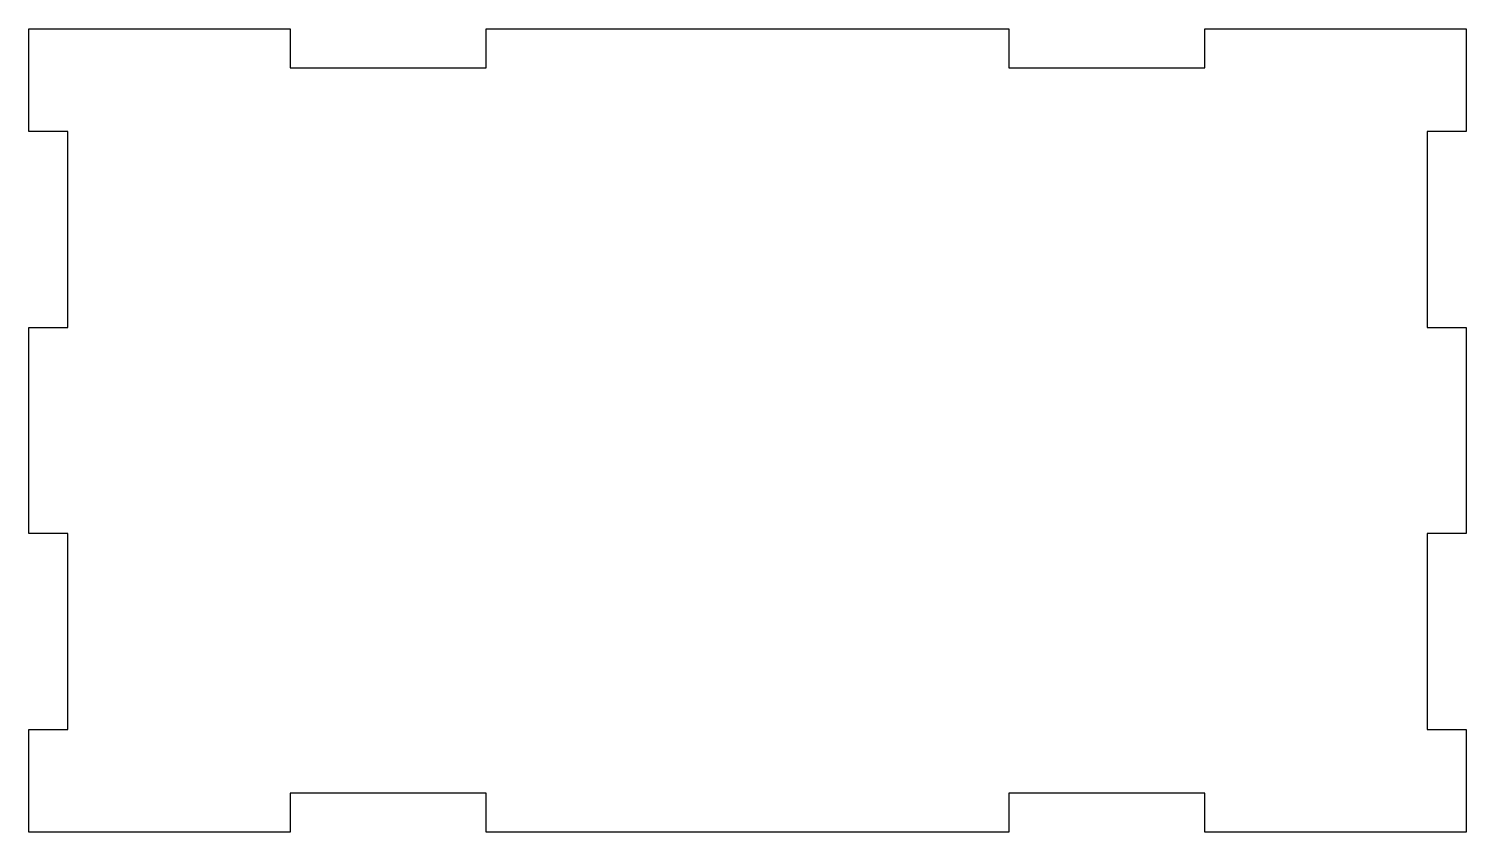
# Model space of a CAD drawing. Header units: millimetres. Extents: x 0 to 220, y 0 to 123.
import ezdxf

# ---------------------------------------------------------------- set-up
doc = ezdxf.new("R2010")
doc.units = ezdxf.units.MM

msp = doc.modelspace()

# ---------------------------------------------------------------- linework, layer by layer
for p, q in [((0, 107.25), (0, 123)), ((0, 123), (40, 123)), ((40, 123), (40, 117)), ((70, 117), (70, 123)), ((70, 123), (150, 123)), ((150, 123), (150, 117)), ((180, 117), (180, 123)), ((180, 123), (220, 123)), ((220, 123), (220, 107.25)), ((40, 117), (70, 117)), ((150, 117), (180, 117)), ((6, 107.25), (0, 107.25)), ((6, 77.25), (6, 107.25)), ((220, 107.25), (214, 107.25)), ((214, 107.25), (214, 77.25)), ((0, 45.75), (0, 77.25)), ((0, 77.25), (6, 77.25)), ((214, 77.25), (220, 77.25)), ((220, 77.25), (220, 45.75)), ((6, 45.75), (0, 45.75)), ((6, 15.75), (6, 45.75)), ((220, 45.75), (214, 45.75)), ((214, 45.75), (214, 15.75)), ((0, 0), (0, 15.75)), ((0, 15.75), (6, 15.75)), ((214, 15.75), (220, 15.75)), ((220, 15.75), (220, 0)), ((70, 6), (40, 6)), ((40, 6), (40, 0)), ((70, 0), (70, 6)), ((180, 6), (150, 6)), ((150, 6), (150, 0)), ((180, 0), (180, 6)), ((40, 0), (0, 0)), ((150, 0), (70, 0)), ((220, 0), (180, 0))]:
    msp.add_line(p, q)

doc.saveas('drawing.dxf')
